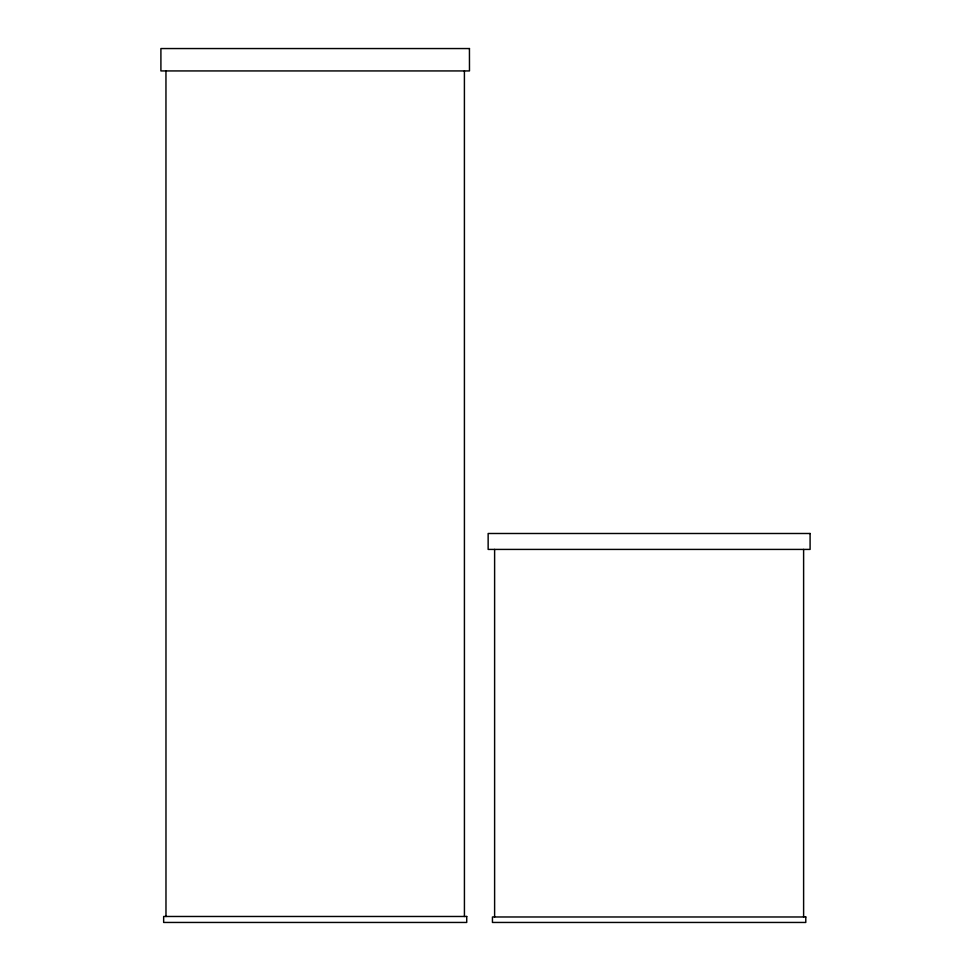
<?xml version="1.0" encoding="UTF-8"?>
<svg xmlns="http://www.w3.org/2000/svg" width="971" height="971" viewBox="0 0 971 971"><rect width="100%" height="100%" fill="white"/><g stroke="black" fill="none" stroke-linecap="round" stroke-linejoin="round"><path stroke-width="1.46" d="M803.612 549.416L803.612 916.976M494.615 549.416L494.615 916.976M464.405 70.932L464.429 916.478M165.956 70.932L165.98 916.478M469.479 48.55L160.907 48.55L160.907 70.932L469.479 70.932L469.442 48.55M810.093 533.492L488.146 533.492L488.146 549.416L810.093 549.416L810.093 533.492M466.723 916.478L163.65 916.478L163.65 922.45L466.723 922.45L466.723 916.478M805.784 916.976L492.443 916.976L492.443 922.45L805.784 922.45L805.784 916.976"/></g></svg>
